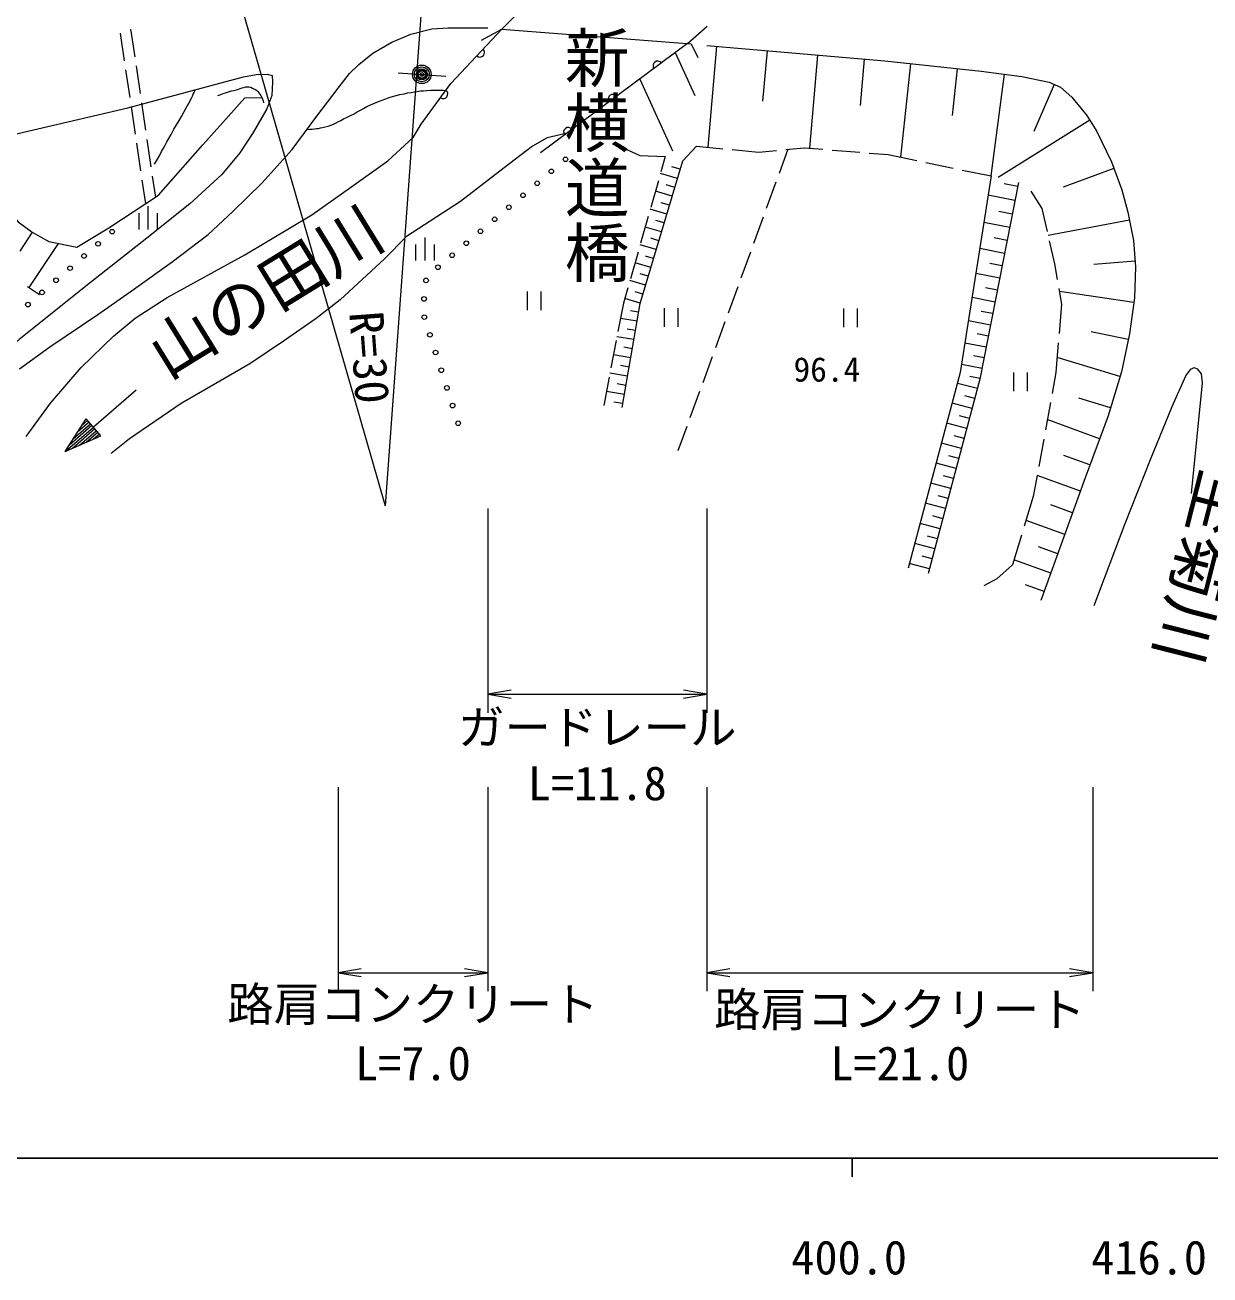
# Model space of a CAD drawing. Units: millimetres at full size, sheet at 1:1000; details may follow other scales. Extents: x 40000 to 680000, y 20000 to 380000.
# Drawn here: x 423454 to 487279, y 198715 to 266047 of the extents above; entities that cross this region are included whole.
import ezdxf
from ezdxf.enums import TextEntityAlignment as Align

# ---------------------------------------------------------------- set-up
doc = ezdxf.new("R2010")
doc.units = ezdxf.units.MM
doc.header["$LTSCALE"] = 1000
doc.header["$PDMODE"] = 32
doc.header["$PDSIZE"] = 500
for name, color, linetype, lineweight in [('M-BGD', 7, 'Continuous', 13), ('M-STR-HTXT', 7, 'Continuous', 13), ('M-STR-STR1', 1, 'Continuous', 13), ('M-TTL-BAND', 7, 'Continuous', 25)]:
    doc.layers.add(name, color=color, linetype=linetype, lineweight=lineweight)
doc.layers.add('M-BGD-HTXT', color=7, linetype='Continuous')
doc.styles.add('@ＭＳ ゴシック', font='')
doc.styles.add('ＭＳ ゴシック', font='')
doc.styles.get('@ＭＳ ゴシック').set_extended_font_data('@MS Gothic')
doc.styles.get('ＭＳ ゴシック').set_extended_font_data('MS Gothic')

# ---------------------------------------------------------------- blocks, each defined once
blk = doc.blocks.new('open_arrow')
at = {"color": 0, "linetype": 'Continuous', "lineweight": -2}
blk.add_lwpolyline([(7.5, 1.25), (0, 0), (7.5, -1.25)], dxfattribs=at)

msp = doc.modelspace()

# ---------------------------------------------------------------- linework, layer by layer
at = {"layer": 'M-BGD'}
for p, q in [((428818, 264125), (428599, 265609)), ((429144, 265819), (429362, 264335)), ((459134, 265046), (451216, 259163)), ((460700, 264901), (460227, 259462)), ((463419, 264664), (463183, 261945)), ((458479, 264559), (459525, 262241)), ((466138, 264428), (465702, 259413)), ((468646, 264210), (468428, 261702)), ((471151, 263964), (470611, 258926)), ((429111, 262147), (428892, 263630)), ((429435, 263840), (429654, 262356)), ((443545, 263476), (446123, 263298)), ((473670, 263694), (473400, 261175)), ((476185, 263395), (475469, 257917)), ((456562, 263135), (458328, 259273)), ((478884, 262849), (477792, 260312)), ((429404, 260168), (429184, 261652)), ((429726, 261861), (429945, 260377)), ((480799, 260917), (475869, 257825)), ((429697, 258190), (429477, 259673)), ((430018, 259883), (430236, 258399)), ((455205, 259640), (456562, 259026)), ((458878, 258737), (459618, 259521)), ((459618, 259521), (461039, 259384)), ((461536, 259336), (462957, 259200)), ((462957, 259200), (463939, 259294)), ((464546, 259352), (464068, 258044)), ((464437, 259342), (465419, 259436)), ((465419, 259436), (466433, 259353)), ((466931, 259312), (468426, 259189)), ((456562, 259026), (457941, 258966)), ((457941, 258966), (457704, 258137)), ((468924, 259148), (469938, 259065)), ((469938, 259065), (471489, 258744)), ((471978, 258642), (473447, 258337)), ((430309, 257904), (430476, 256769)), ((458592, 257779), (457680, 258051)), ((458740, 258276), (458284, 258412)), ((473936, 258235), (475487, 257914)), ((482105, 258323), (479376, 257312)), ((429957, 256429), (429770, 257695)), ((457567, 257656), (457156, 256213)), ((458449, 257300), (457993, 257436)), ((463897, 257574), (463382, 256165)), ((476921, 257340), (476196, 257483)), ((458306, 256821), (457406, 257089)), ((476774, 256588), (475324, 256872)), ((477628, 257101), (478218, 256156)), ((429594, 255032), (429594, 255907)), ((430094, 255032), (430094, 256282)), ((430594, 255032), (430594, 255907)), ((458020, 255862), (457132, 256127)), ((458163, 256342), (457713, 256476)), ((476631, 255863), (475907, 256005)), ((478218, 256156), (478507, 254916)), ((457019, 255733), (456608, 254290)), ((457877, 255383), (457433, 255516)), ((463211, 255695), (462697, 254286)), ((476489, 255138), (475096, 255412)), ((482943, 255541), (478557, 254703)), ((423847, 254893), (423167, 253865)), ((445003, 253353), (445003, 254603)), ((457734, 254904), (456858, 255166)), ((457591, 254425), (457153, 254556)), ((476352, 254442), (475656, 254578)), ((425243, 254286), (423662, 251910)), ((444503, 253353), (444503, 254228)), ((445503, 253353), (445503, 254228)), ((457448, 253946), (456584, 254204)), ((476216, 253745), (474877, 254008)), ((478620, 254429), (478909, 253188)), ((456471, 253809), (456060, 252367)), ((457162, 252988), (456309, 253242)), ((457305, 253467), (456873, 253596)), ((462525, 253817), (462011, 252407)), ((476084, 253076), (475415, 253207)), ((478909, 253188), (479053, 252347)), ((483241, 253332), (481015, 253155)), ((457019, 252509), (456593, 252636)), ((475953, 252406), (474666, 252659)), ((423593, 251957), (424239, 251527)), ((455923, 251886), (455687, 251057)), ((456876, 252029), (456035, 252280)), ((461839, 251938), (461325, 250529)), ((475827, 251762), (475183, 251889)), ((479137, 251854), (479280, 251013)), ((450509, 251689), (450509, 250689)), ((451259, 250689), (451259, 251689)), ((456590, 251071), (455761, 251318)), ((456733, 251550), (456313, 251676)), ((475700, 251119), (474463, 251362)), ((483184, 251103), (479166, 251684)), ((455687, 251057), (455393, 249536)), ((456501, 250579), (456075, 250652)), ((457878, 250795), (457878, 249795)), ((458628, 249795), (458628, 250795)), ((467541, 250770), (467541, 249770)), ((468291, 249770), (468291, 250770)), ((475579, 250500), (474960, 250621)), ((479280, 251013), (479149, 249424)), ((456417, 250087), (455529, 250239)), ((461154, 250059), (460640, 248650)), ((475458, 249881), (474268, 250115)), ((456248, 249101), (455339, 249257)), ((456332, 249594), (455888, 249670)), ((475341, 249287), (474746, 249403)), ((482873, 249098), (480887, 249519)), ((455298, 249045), (455013, 247572)), ((456163, 248608), (455709, 248686)), ((475224, 248692), (474081, 248916)), ((479108, 248926), (478977, 247337)), ((456078, 248115), (455149, 248275)), ((460468, 248180), (459954, 246771)), ((475112, 248120), (474540, 248233)), ((482430, 247118), (479044, 248145)), ((455909, 247130), (454959, 247293)), ((455994, 247623), (455529, 247702)), ((475000, 247549), (473901, 247764)), ((476697, 247330), (476697, 246330)), ((477447, 246330), (477447, 247330)), ((478977, 247337), (478771, 246204)), ((454918, 247081), (454624, 245560)), ((455824, 246637), (455350, 246719)), ((474750, 246458), (473677, 246743)), ((474892, 246999), (474343, 247107)), ((429441, 246371), (427137, 244377)), ((455740, 246144), (454769, 246311)), ((459782, 246301), (459268, 244892)), ((474608, 245921), (474071, 246064)), ((481917, 245425), (480223, 245939)), ((455655, 245651), (455170, 245735)), ((474465, 245385), (473391, 245670)), ((478682, 245712), (478414, 244236)), ((425624, 243068), (426744, 244830)), ((427058, 244467), (425848, 243420)), ((426072, 243773), (426980, 244558)), ((426901, 244649), (426296, 244125)), ((426520, 244478), (426822, 244740)), ((427529, 243923), (426744, 244830)), ((459097, 244423), (458619, 243114)), ((474180, 244310), (473104, 244596)), ((474322, 244847), (473785, 244990)), ((481331, 243756), (478515, 244789)), ((425624, 243068), (427137, 244377)), ((425624, 243068), (427529, 243923)), ((427215, 244286), (426005, 243239)), ((426386, 243410), (427294, 244195)), ((427372, 244104), (426767, 243581)), ((427148, 243752), (427451, 244014)), ((474037, 243772), (473499, 243915)), ((478325, 243744), (478058, 242268)), ((473894, 243234), (472816, 243520)), ((473607, 242156), (472528, 242443)), ((473751, 242695), (473212, 242838)), ((480814, 242347), (479406, 242864)), ((473464, 241617), (472925, 241760)), ((477968, 241776), (477763, 240642)), ((480301, 240938), (477969, 241781)), ((473321, 241077), (472240, 241364)), ((473177, 240537), (472637, 240680)), ((477763, 240642), (477271, 239043)), ((473034, 239996), (471951, 240284)), ((479879, 239772), (478713, 240194)), ((472746, 238914), (471662, 239202)), ((472890, 239455), (472349, 239599)), ((479458, 238606), (477369, 239361)), ((472602, 238372), (472060, 238516)), ((477124, 238565), (476633, 236966)), ((472458, 237830), (471373, 238119)), ((479080, 237562), (478036, 237939)), ((472170, 236745), (471083, 237034)), ((472314, 237288), (471771, 237432)), ((478702, 236517), (476716, 237236)), ((476633, 236966), (475790, 236207)), ((475790, 236207), (475098, 235836)), ((478343, 235524), (477350, 235883))]:
    msp.add_line(p, q, dxfattribs=at)
for points in [[(423151, 247518), (424785, 248709), (427378, 250448), (429297, 251805), (431373, 253281), (433314, 254765), (434656, 256002), (436222, 257538), (437848, 259344), (439168, 261135), (440314, 262649), (440929, 263429), (441431, 263916), (442180, 264523), (443207, 265123), (444241, 265550), (445366, 265835), (446242, 265895), (448381, 265896)], [(444800, 260706), (446385, 262898), (449130, 265816)], [(460173, 264947), (469759, 264113), (474953, 263556), (477145, 263270), (478612, 262966), (479231, 262700), (479838, 262153), (480640, 261171), (481185, 260302), (481972, 258683), (482534, 257165), (482860, 255974), (483152, 254445), (483265, 253028), (483220, 251353), (482939, 249408), (482506, 247368), (481786, 244996), (480561, 241657), (478168, 235039)], [(436772, 263320), (436787, 262975), (436757, 262256), (436482, 261526), (435742, 260251), (435023, 259164), (434056, 258003), (432332, 256406), (430024, 254570), (426989, 252179), (423136, 249099), (421435, 247608), (419711, 245944), (418917, 244819), (418160, 243418), (417725, 242421), (417366, 241177), (416931, 239326)], [(419825, 259446), (429001, 261578), (435223, 263248), (435898, 263382), (436505, 263399), (436772, 263320)], [(434719, 261484), (435299, 262121), (436249, 262138)], [(426241, 254084), (427962, 255121), (430638, 256875), (433033, 259584), (434719, 261484)], [(423510, 243888), (424826, 245676), (426478, 247598), (428215, 249285), (429395, 250263), (431116, 251376), (435298, 253669), (438906, 255827), (440930, 257261), (443004, 258728), (444353, 259993), (444800, 260706)], [(452582, 260203), (451570, 259967), (450795, 259529), (449260, 258348), (446916, 256544), (443999, 254655), (442818, 253458), (440426, 251236), (439129, 250239), (437428, 249055), (435565, 247800), (431856, 245652), (429079, 243753), (428090, 242966)], [(394368, 258451), (395315, 258080), (397136, 257751), (399463, 257473), (401942, 257347), (405964, 257574), (412110, 258283), (416613, 258890), (419825, 259446), (422447, 256209), (423088, 255450), (423847, 254893), (424741, 254387), (426241, 254084)], [(455619, 245442), (456580, 251040), (458878, 258737)], [(475487, 257914), (473831, 247320), (471015, 236781)], [(476966, 257569), (474885, 246966), (472103, 236494)], [(481040, 234773), (482711, 239195), (484083, 242635), (485241, 245491), (485983, 247154), (486253, 247514), (486421, 247593), (486590, 247525), (486804, 247256), (486849, 246772), (486263, 240809)]]:
    msp.add_lwpolyline(points, dxfattribs=at)
for centre, radius in [((444827, 263387), 500), ((444827, 263387), 400), ((444827, 263387), 300), ((444827, 263387), 200), ((444827, 263387), 100), ((444827, 263387), 20), ((452566, 258811), 125), ((451803, 258165), 125), ((451039, 257519), 125), ((450276, 256873), 125), ((449513, 256227), 125), ((448750, 255580), 125), ((428148, 254915), 125), ((447987, 254934), 125), ((427392, 254260), 125), ((447223, 254288), 125), ((426636, 253605), 125), ((446460, 253642), 125), ((425881, 252950), 125), ((445697, 252996), 125), ((425125, 252295), 125), ((445053, 252286), 125), ((424370, 251640), 125), ((444946, 251292), 125), ((423614, 250985), 125), ((444961, 250310), 125), ((445265, 249357), 125), ((445569, 248405), 125), ((445873, 247452), 125), ((446177, 246499), 125), ((446481, 245547), 125), ((446785, 244594), 125)]:
    msp.add_circle(centre, radius, dxfattribs=at)
for centre, start, end in [((447958, 264570), 226.74089, 46.74089), ((457529, 263853), 36.61077, 216.61077), ((445972, 262327), 234.13018, 54.13018), ((455121, 262064), 36.61077, 216.61077), ((452713, 260275), 36.61077, 216.61077)]:
    msp.add_arc(centre, 250, start, end, dxfattribs=at)
for points, knots in [([(433835, 262252), (434305, 262412), (434444, 262466), (434846, 262556), (435142, 262622), (435327, 262796), (435611, 262690), (435871, 262594), (436023, 262481), (436162, 262241), (436244, 262099), (436274, 262020), (436308, 261847)], [0, 0, 0, 0, 1, 1, 1, 2, 2, 2, 3, 3, 3, 4, 4, 4, 4]), ([(430435, 258549), (430867, 259332), (430975, 259529), (431323, 260156), (431747, 260921), (432030, 261326), (432414, 262112), (432497, 262282), (432527, 262339), (432622, 262550)], [0, 0, 0, 0, 1, 1, 1, 2, 2, 2, 3, 3, 3, 3]), ([(438644, 260425), (439083, 260446), (439242, 260465), (439613, 260557), (440094, 260677), (440328, 260852), (440776, 261063), (441373, 261345), (441668, 261585), (442277, 261839), (442883, 262091), (443237, 262211), (443879, 262345), (444426, 262458), (444738, 262510), (445296, 262530), (445616, 262542), (445733, 262544), (446115, 262525)], [0, 0, 0, 0, 1, 1, 1, 2, 2, 2, 3, 3, 3, 4, 4, 4, 5, 5, 5, 6, 6, 6, 6])]:
    msp.add_open_spline(points, degree=3, knots=knots, dxfattribs=at)
msp.add_point((444827, 263387), dxfattribs=at)
at = {"layer": 'M-STR-HTXT'}
for p, q in [((445019, 270025), (442854, 240138)), ((434527, 269052), (442854, 240138)), ((448381, 240002), (448381, 229000)), ((460173, 240002), (460173, 229000)), ((448381, 230000), (460173, 230000)), ((440314, 225000), (440314, 214000)), ((448381, 225000), (448381, 214000)), ((460173, 225000), (460173, 214000)), ((480965, 225000), (480965, 214000)), ((440314, 215000), (448381, 215000)), ((460173, 215000), (480965, 215000))]:
    msp.add_line(p, q, dxfattribs=at)
at = {"layer": 'M-STR-STR1'}
for p, q in [((450014, 266711), (449130, 265816)), ((459134, 265046), (460189, 265991))]:
    msp.add_line(p, q, dxfattribs=at)
msp.add_lwpolyline([(448036, 265236), (449130, 265816), (459332, 265031), (459700, 264289)], dxfattribs=at)
at = {"layer": 'M-TTL-BAND'}
for p, q in [((40000, 205000), (579000, 205000)), ((468000, 205000), (468000, 204000))]:
    msp.add_line(p, q, dxfattribs=at)

# ---------------------------------------------------------------- block references
at = {"layer": 'M-STR-HTXT', "xscale": 167, "yscale": 167}
for p in [(448381, 230000), (440314, 215000), (460173, 215000)]:
    msp.add_blockref('open_arrow', p, dxfattribs=at)
at = {"layer": 'M-STR-HTXT', "xscale": 167, "yscale": 167, "rotation": 180}
for p in [(460173, 230000), (448381, 215000), (480965, 215000)]:
    msp.add_blockref('open_arrow', p, dxfattribs=at)

# ---------------------------------------------------------------- texts
at = {"layer": 'M-BGD-HTXT'}
for s, rotation, style, p in [('新横道橋', 270, '@ＭＳ ゴシック', (454225, 259063)), ('山の田川', 31.655, 'ＭＳ ゴシック', (436389, 251690)), ('至菊川', 255.733, 'ＭＳ ゴシック', (486821, 236821))]:
    msp.add_text(s, height=2566, rotation=rotation, dxfattribs=dict(at, style=style)).set_placement(p, align=Align.MIDDLE_CENTER)
at = {"layer": 'M-BGD-HTXT', "style": 'ＭＳ ゴシック'}
msp.add_text('96.4', height=1320, dxfattribs=at).set_placement((464848, 246441), align=Align.BOTTOM_LEFT)
at = {"layer": 'M-STR-HTXT', "style": 'ＭＳ ゴシック'}
msp.add_text('R=30', height=1833, rotation=274.219, dxfattribs=at).set_placement((442013, 248144), align=Align.MIDDLE_CENTER)
for s, p in [('ガードレール', (454277, 226745)), ('L=11.8', (454277, 223739)), ('路肩コンクリート', (444348, 211838)), ('路肩コンクリート', (470569, 211551)), ('L=7.0', (444348, 208655)), ('L=21.0', (470569, 208654))]:
    msp.add_text(s, height=1833, dxfattribs=at).set_placement(p, align=Align.BOTTOM_CENTER)
at = {"layer": 'M-TTL-BAND', "style": 'ＭＳ ゴシック'}
for s, p in [('400.0', (467844, 198195)), ('416.0', (484000, 198195))]:
    msp.add_text(s, height=1833, dxfattribs=at).set_placement(p, align=Align.BOTTOM_CENTER)

doc.saveas('drawing.dxf')
